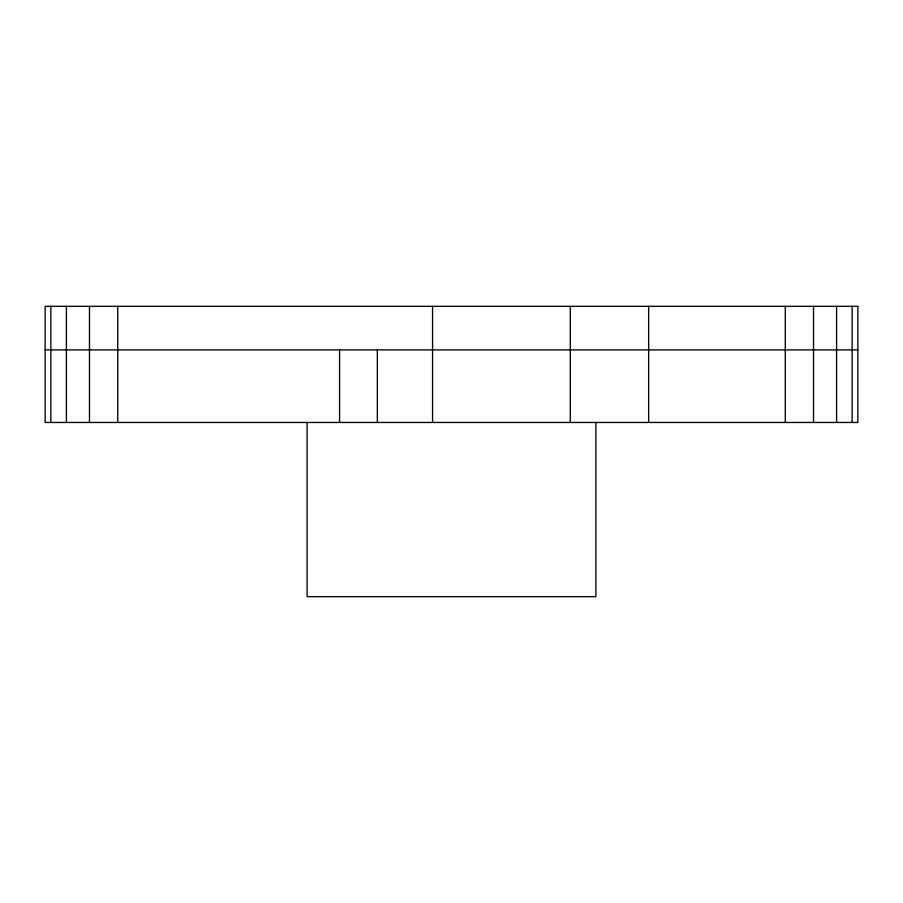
<?xml version="1.0" encoding="UTF-8"?>
<svg xmlns="http://www.w3.org/2000/svg" width="903" height="903" viewBox="0 0 903 903"><rect width="100%" height="100%" fill="white"/><g stroke="black" fill="none" stroke-linecap="round" stroke-linejoin="round"><path stroke-width="1.35" d="M45.15 349.89L857.85 349.89M852.15 306.343L852.15 422.469M836.596 306.343L836.596 422.469M813.524 306.343L813.524 422.469M785.283 306.343L785.283 422.469M648.647 306.343L648.647 422.469M595.901 422.469L595.901 596.657L307.099 596.657L307.099 422.469M570.301 306.343L570.301 422.469M432.56 306.343L432.56 422.469M377.341 349.89L377.341 422.469M339.596 349.89L339.596 422.469M117.717 306.343L117.717 422.469M89.476 306.343L89.476 422.469M66.404 306.343L66.404 422.469M50.85 306.343L50.85 422.469M857.85 306.343L45.15 306.343L45.15 422.469L857.85 422.469L857.85 306.343"/></g></svg>
